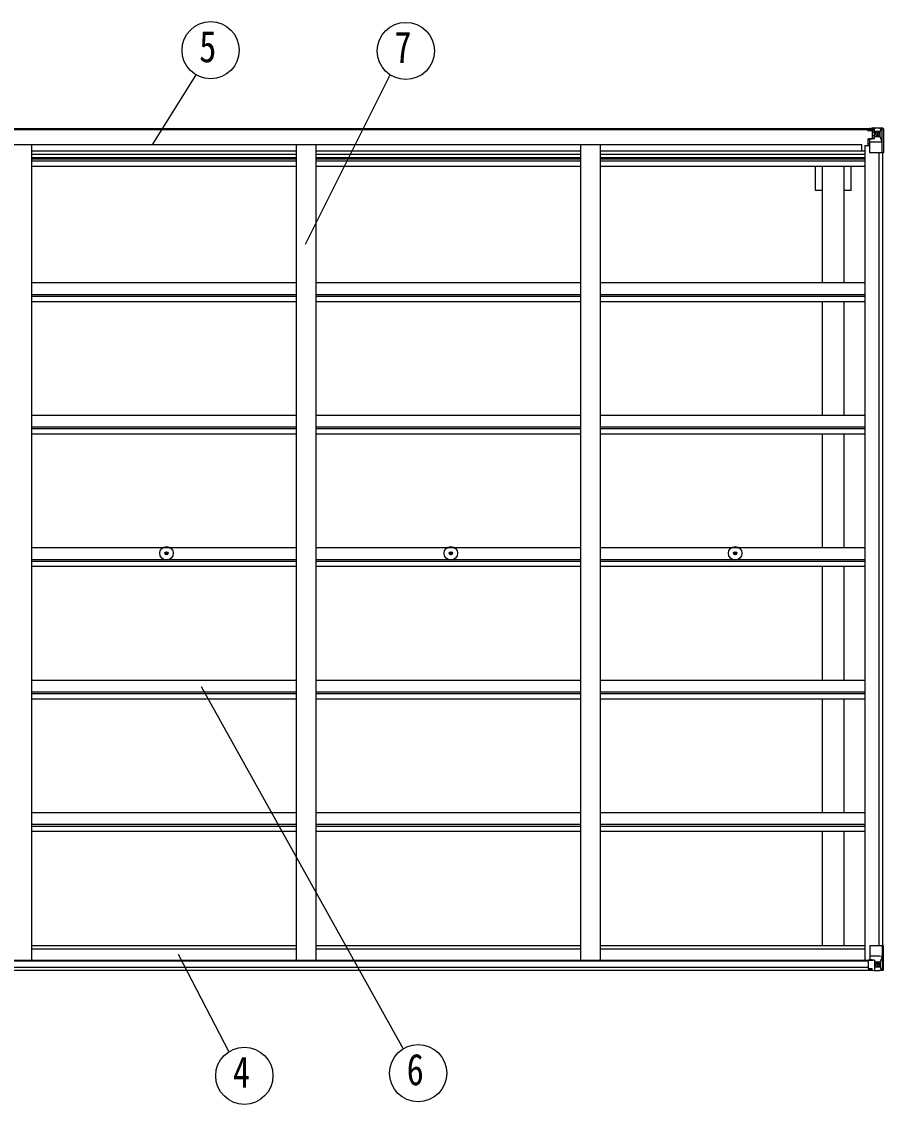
# Model space of a CAD drawing. Units: millimetres, scale not verified. Extents: x -12615 to 12615, y -8910 to 8910.
# Drawn here: x -269 to 1901, y 93 to 2818 of the extents above; entities that cross this region are included whole.
import ezdxf
from ezdxf.enums import TextEntityAlignment as Align

# ---------------------------------------------------------------- set-up
doc = ezdxf.new("R2010")
doc.units = ezdxf.units.MM
doc.header["$LTSCALE"] = 40
for name, color, linetype in [('0-4_YKK_13', 4, 'Continuous'), ('0-5_YKK_A1', 4, 'Continuous'), ('0-6_YKK_D', 6, 'Continuous')]:
    doc.layers.add(name, color=color, linetype=linetype)
doc.styles.add('ＭＳ ゴシック', font='')
doc.styles.get('ＭＳ ゴシック').set_extended_font_data('MS Gothic')

msp = doc.modelspace()

# ---------------------------------------------------------------- linework, layer by layer
at = {"layer": '0-4_YKK_13'}
for p, q in [((1860.9, 2546.01), (1860.9, 2546.94)), ((1861.9, 2546.01), (1860.9, 2546.01)), ((1860.9, 2546.01), (1860.9, 2544.44)), ((1860.9, 2544.33), (1860.9, 2544.44)), ((1861.9, 2546.94), (1861.9, 2546.01)), ((1866.9, 2546.01), (1861.9, 2546.01)), ((1867.1, 2549.51), (1865.41, 2549.08)), ((1866.9, 2544.4), (1866.9, 2546.01)), ((1866.9, 2544.4), (1876.9, 2544.32)), ((1867.1, 2549.51), (1867.4, 2549.51)), ((1867.4, 2549.51), (1867.4, 2549.08)), ((1868.9, 2546.27), (1876.9, 2546.27)), ((1868.9, 2546.24), (1876.9, 2546.24)), ((1872.4, 2551.71), (1878.9, 2551.31)), ((1872.4, 2550.82), (1872.4, 2551.71)), ((1878.9, 2550.43), (1872.4, 2550.82)), ((1872.4, 2550.31), (1872.4, 2550.82)), ((1872.4, 2550.31), (1872.4, 2549.9)), ((1872.4, 2549.9), (1877.4, 2549.81)), ((1872.4, 2549.9), (1872.4, 2549.08)), ((1873.4, 2524.21), (1873.4, 2544.18)), ((1877.29, 2543.94), (1873.4, 2543.94)), ((1873.4, 2540.31), (1877.4, 2540.31)), ((1876.9, 2546.27), (1876.9, 2544.32)), ((1876.9, 2545.24), (1877.4, 2545.24)), ((1876.91, 2544.32), (1876.9, 2544.32)), ((1876.91, 2544.15), (1876.91, 2544.32)), ((1877.4, 2545.6), (1878.9, 2545.6)), ((1877.4, 2542.07), (1878.9, 2542.07)), ((1878.9, 2525.21), (1878.9, 2551.31)), ((1878.9, 2551.2), (1890.9, 2550.41)), ((1879.9, 2542.07), (1878.9, 2542.07)), ((1890.9, 2542.07), (1878.9, 2542.07)), ((1885.42, 2534.87), (1885.42, 2533.91)), ((1893.23, 2542.01), (1890.9, 2542.07)), ((1890.99, 2550.41), (1898.91, 2549.93)), ((1893.23, 2528.54), (1893.23, 2542.01)), ((1894.09, 2545.52), (1896.82, 2549.19)), ((1898.06, 2548.96), (1898.06, 2548.9)), ((1898.06, 2488.31), (1898.06, 2548.9)), ((1899.96, 2550.02), (1899.96, 2550.02)), ((1899.96, 2549.98), (1899.96, 2550.02)), ((1900.9, 2549.02), (1900.9, 2548.98)), ((1862.4, 2523.18), (1863.4, 2523.19)), ((1862.4, 2506.96), (1862.4, 2523.18)), ((1863.4, 2521.45), (1862.4, 2521.46)), ((1862.4, 2511.31), (1866.9, 2511.31)), ((1867.45, 2523.22), (1863.4, 2523.19)), ((1866.9, 2489.31), (1866.9, 2522.41)), ((1890.9, 2514.98), (1866.9, 2514.98)), ((1878.07, 2524.95), (1867.73, 2523.3)), ((1867.73, 2522.67), (1878.07, 2524.32)), ((1867.73, 2523.3), (1867.73, 2522.67)), ((1873.4, 2532.11), (1877.4, 2532.11)), ((1877.4, 2528.51), (1878.9, 2528.51)), ((1878.07, 2524.32), (1878.07, 2524.95)), ((1890.9, 2528.51), (1878.9, 2528.51)), ((1890.9, 2528.51), (1893.23, 2528.54)), ((1890.9, 2528.51), (1890.9, 2528.51)), ((1897.51, 2515.19), (1890.9, 2514.98)), ((1897.51, 2515.19), (1893.37, 2527.28)), ((1898.06, 2488.31), (1867.9, 2488.31)), ((93.48, 1480.65), (94.59, 1480.67)), ((93.48, 1479.65), (94.59, 1479.63)), ((94.59, 1480.67), (95.1, 1480.77)), ((94.59, 1479.63), (95.1, 1479.53)), ((95.2, 1481.29), (95.1, 1480.77)), ((95.2, 1479.02), (95.1, 1479.53)), ((95.22, 1482.4), (95.2, 1481.29)), ((95.22, 1477.91), (95.2, 1479.02)), ((96.22, 1482.4), (96.24, 1481.29)), ((96.22, 1477.91), (96.24, 1479.02)), ((96.24, 1481.29), (96.34, 1480.77)), ((96.24, 1479.02), (96.34, 1479.53)), ((96.86, 1480.67), (96.34, 1480.77)), ((96.86, 1479.63), (96.34, 1479.53)), ((97.97, 1480.65), (96.86, 1480.67)), ((97.97, 1479.65), (96.86, 1479.63)), ((809.48, 1480.65), (810.59, 1480.67)), ((809.48, 1479.65), (810.59, 1479.63)), ((810.59, 1480.67), (811.1, 1480.77)), ((810.59, 1479.63), (811.1, 1479.53)), ((811.2, 1481.29), (811.1, 1480.77)), ((811.2, 1479.02), (811.1, 1479.53)), ((811.22, 1482.4), (811.2, 1481.29)), ((811.22, 1477.91), (811.2, 1479.02)), ((812.22, 1482.4), (812.24, 1481.29)), ((812.22, 1477.91), (812.24, 1479.02)), ((812.24, 1481.29), (812.34, 1480.77)), ((812.24, 1479.02), (812.34, 1479.53)), ((812.86, 1480.67), (812.34, 1480.77)), ((812.86, 1479.63), (812.34, 1479.53)), ((813.97, 1480.65), (812.86, 1480.67)), ((813.97, 1479.65), (812.86, 1479.63)), ((1525.48, 1480.65), (1526.59, 1480.67)), ((1525.48, 1479.65), (1526.59, 1479.63)), ((1526.59, 1480.67), (1527.1, 1480.77)), ((1526.59, 1479.63), (1527.1, 1479.53)), ((1527.2, 1481.29), (1527.1, 1480.77)), ((1527.2, 1479.02), (1527.1, 1479.53)), ((1527.22, 1482.4), (1527.2, 1481.29)), ((1527.22, 1477.91), (1527.2, 1479.02)), ((1528.22, 1482.4), (1528.24, 1481.29)), ((1528.22, 1477.91), (1528.24, 1479.02)), ((1528.24, 1481.29), (1528.34, 1480.77)), ((1528.24, 1479.02), (1528.34, 1479.53)), ((1528.86, 1480.67), (1528.34, 1480.77)), ((1528.86, 1479.63), (1528.34, 1479.53)), ((1529.97, 1480.65), (1528.86, 1480.67)), ((1529.97, 1479.65), (1528.86, 1479.63)), ((1866.9, 491.33), (1866.9, 458.24)), ((1900.9, 492.33), (1867.9, 492.33)), ((1898.06, 492.33), (1898.06, 431.75)), ((1900.9, 431.62), (1900.9, 492.33)), ((1890.9, 465.67), (1866.9, 465.67)), ((1897.51, 465.45), (1890.9, 465.67)), ((1897.51, 465.45), (1893.37, 453.37)), ((1862.4, 455.18), (1862.4, 435.02)), ((1872.4, 456.12), (1863.4, 456.09)), ((1867.73, 457.98), (1878.07, 456.32)), ((1867.73, 457.34), (1867.73, 457.98)), ((1875.38, 456.12), (1867.73, 457.34)), ((1878.9, 456.12), (1872.4, 456.12)), ((1878.07, 456.32), (1878.07, 456.12)), ((1878.9, 456.12), (1878.9, 429.33)), ((1878.9, 452.13), (1890.9, 452.13)), ((1890.9, 438.58), (1878.9, 438.58)), ((1886.38, 445.77), (1886.38, 446.73)), ((1890.9, 452.13), (1890.9, 452.13)), ((1890.9, 452.13), (1893.23, 452.1)), ((1893.23, 438.63), (1890.9, 438.57)), ((1893.23, 452.1), (1893.23, 438.63)), ((1863.4, 434.31), (1872.4, 434.25)), ((1872.4, 428.94), (1872.4, 434.88)), ((1878.9, 429.45), (1890.9, 430.23)), ((1890.99, 430.24), (1898.91, 430.71)), ((1894.09, 435.12), (1896.82, 431.46)), ((1898.05, 431.68), (1898.06, 431.75)), ((1899.96, 430.67), (1899.96, 430.62))]:
    msp.add_line(p, q, dxfattribs=at)
for points in [[(1866.9, 2544.4), (1866.9, 2544.39), (1860.9, 2544.44)], [(1861.9, 2544.28), (1876.9, 2544.15), (1876.91, 2544.15)], [(1876.9, 2545.24), (1868.9, 2545.24), (1868.9, 2546.94)], [(1872.4, 2550.31), (1877.4, 2550.31), (1877.4, 2524.85)], [(1899.96, 2550.02), (1890.9, 2550.58), (1878.9, 2551.31)], [(1884.46, 2536.79), (1883.5, 2536.79), (1883.5, 2535.83), (1884.46, 2535.83)], [(1886.38, 2537.75), (1886.38, 2538.71), (1885.42, 2538.71), (1885.42, 2537.75)], [(1885.42, 2533.91), (1886.38, 2533.91), (1886.38, 2534.87)], [(1887.34, 2535.83), (1888.3, 2535.83), (1888.3, 2536.79), (1887.34, 2536.79)], [(1900.9, 2548.98), (1900.9, 2488.31), (1898.06, 2488.31)], [(1863.4, 2523.19), (1863.4, 2521.45), (1866.9, 2521.44)], [(1884.46, 444.81), (1883.5, 444.81), (1883.5, 443.85), (1884.46, 443.85)], [(1886.38, 446.73), (1885.42, 446.73), (1885.42, 445.77)], [(1885.42, 442.89), (1885.42, 441.93), (1886.38, 441.93), (1886.38, 442.89)], [(1887.34, 443.85), (1888.3, 443.85), (1888.3, 444.81), (1887.34, 444.81)], [(1862.4, 435.02), (1862.41, 434.92), (1872.4, 434.88)], [(1899.96, 430.62), (1890.9, 430.07), (1872.4, 428.94)]]:
    msp.add_lwpolyline(points, dxfattribs=at)
for centre, radius in [((1885.9, 2536.31), 5.3), ((95.72, 1480.15), 17), ((95.72, 1480.15), 4), ((811.72, 1480.15), 17), ((811.72, 1480.15), 4), ((1527.72, 1480.15), 17), ((1527.72, 1480.15), 4), ((1885.9, 444.33), 5.3)]:
    msp.add_circle(centre, radius, dxfattribs=at)
for centre, radius, start, end in [((1861.76, 2551.97), 7.69, 263.56574, 271.03001), ((1876.9, 2546.77), 0.5, 270.00309, 0.00198), ((1876.9, 2546.74), 0.5, 269.99891, 359.99891), ((1876.9, 2543.81), 0.5, 359.95536, 89.47105), ((1876.89, 2543.64), 0.513, 358.95293, 88.11972), ((1884.46, 2537.75), 0.96, 270, 0), ((1884.46, 2534.87), 0.96, 0, 90), ((1887.34, 2537.75), 0.96, 180, 270), ((1887.34, 2534.87), 0.96, 90, 180), ((1896.77, 2549.02), 1.28, 357.54105, 48.82169), ((1898.75, 2562.63), 12.7, 264.89689, 270.75534), ((1899.9, 2549.02), 0.999, 0.04917, 86.5576), ((1899.9, 2549.02), 1, 359.99921, 86.49983), ((1899.9, 2548.98), 0.999, 0.04917, 86.5576), ((1867.84, 2522.37), 0.937, 96.73234, 177.67791), ((1867.84, 2521.74), 0.937, 96.73234, 177.67791), ((1877.96, 2525.89), 0.937, 276.73234, 357.67791), ((1877.96, 2525.25), 0.937, 276.73234, 357.67791), ((1867.9, 2489.31), 1, 180, 270), ((95.72, 1480.15), 2.3, 167.44414, 192.55586), ((95.72, 1480.15), 2.3, 77.44414, 102.55586), ((95.72, 1480.15), 2.3, 257.44414, 282.55586), ((95.72, 1480.15), 2.3, 347.44414, 12.55586), ((811.72, 1480.15), 2.3, 167.44414, 192.55586), ((811.72, 1480.15), 2.3, 77.44414, 102.55586), ((811.72, 1480.15), 2.3, 257.44414, 282.55586), ((811.72, 1480.15), 2.3, 347.44414, 12.55586), ((1527.72, 1480.15), 2.3, 167.44414, 192.55586), ((1527.72, 1480.15), 2.3, 77.44414, 102.55586), ((1527.72, 1480.15), 2.3, 257.44414, 282.55586), ((1527.72, 1480.15), 2.3, 347.44414, 12.55586), ((1867.9, 491.33), 1, 90, 180), ((1867.84, 458.91), 0.937, 182.32209, 263.26766), ((1867.84, 458.27), 0.937, 182.32209, 263.26766), ((1877.96, 455.39), 0.937, 50.93398, 83.26766), ((1884.46, 445.77), 0.96, 270, 0), ((1884.46, 442.89), 0.96, 0, 90), ((1887.34, 445.77), 0.96, 180, 270), ((1887.34, 442.89), 0.96, 90, 180), ((1896.77, 431.63), 1.28, 311.17831, 2.45895), ((1898.75, 418.01), 12.7, 89.24466, 95.10311), ((1899.9, 431.66), 0.999, 273.4424, 359.95083), ((1899.9, 431.62), 0.999, 273.4424, 359.95083), ((1899.9, 431.62), 1, 273.50017, 0.00079)]:
    msp.add_arc(centre, radius, start, end, dxfattribs=at)
for centre, major_axis, ratio, start_param, end_param in [((1972.65, 2542.07), (-81.75, 0), 0.061163, 6.2824128, 6.2831853), ((1896.1, 2541.93), (-0.03, 5), 0.573921, 0.7672717, 1.551125), ((1897.77, 2547), (0.02, 3), 0.466854, 0.125683, 0.7596956), ((1897.96, 2550.1), (-2, 0.12), 0.060933, 2.0712557, 3.1453404), ((1698.96, 2562.33), (-201, 12.36), 0.060933, 3.1453404, 3.145839), ((1894.64, 2528.56), (0, 3), 0.468246, 1.5772882, 2.0127935), ((1896.79, 2517.54), (-0.85, 2.32), 0.403757, 3.0087805, 3.9744392), ((1896.79, 463.1), (-0.85, -2.32), 0.403757, 2.3087461, 3.2744049), ((1863.4, 455.18), (-1, -0.021), 0.906239, 4.6936843, 6.2644806), ((1972.65, 438.58), (-81.75, 0), 0.061163, 0, 0.0007725), ((1896.1, 438.71), (-0.03, -5), 0.573921, 4.7320603, 5.5159136), ((1894.64, 452.08), (0, -3), 0.468246, 4.2703918, 4.7058971), ((1863.4, 435.02), (-1, 0.012), 0.707053, 0.1587743, 1.5795216), ((1897.77, 433.64), (0.02, -3), 0.466854, 5.5234897, 6.1575023), ((1897.96, 430.54), (-2, -0.12), 0.060933, 3.1378449, 4.2119296), ((1698.96, 418.31), (-201, -12.36), 0.060933, 3.1373463, 3.1378449)]:
    msp.add_ellipse(centre, major_axis=major_axis, ratio=ratio, start_param=start_param, end_param=end_param, dxfattribs=at)
at = {"layer": '0-5_YKK_A1'}
for p, q in [((-978.6, 2549.08), (1877.4, 2549.08)), ((-978.6, 2546.94), (1877.4, 2546.94)), ((-952.6, 2508.8), (1846.4, 2508.8)), ((-244.1, 2508.78), (-244.1, 456.31)), ((421.9, 2508.78), (421.9, 456.31)), ((471.9, 2508.78), (471.9, 456.31)), ((1137.9, 2508.78), (1137.9, 456.31)), ((1187.9, 2508.78), (1187.9, 456.31)), ((1846.4, 2493.28), (1846.4, 2508.8)), ((-244.1, 2493.28), (421.9, 2493.28)), ((-244.1, 2484.89), (421.9, 2484.89)), ((471.9, 2493.28), (1137.9, 2493.28)), ((471.9, 2484.89), (1137.9, 2484.89)), ((1187.9, 2493.28), (1853.9, 2493.28)), ((1187.9, 2484.89), (1853.9, 2484.89)), ((1853.9, 2506.96), (1853.9, 456.31)), ((1853.9, 2506.96), (1866.9, 2506.96)), ((1889.2, 2488.31), (1889.2, 492.33)), ((1898.9, 2488.31), (1898.9, 492.33)), ((-244.1, 2476.69), (421.9, 2476.69)), ((-244.1, 2472.76), (421.9, 2472.76)), ((-244.1, 2467.68), (421.9, 2467.68)), ((-244.1, 2454.67), (421.9, 2454.67)), ((471.9, 2476.69), (1137.9, 2476.69)), ((471.9, 2472.76), (1137.9, 2472.76)), ((471.9, 2467.68), (1137.9, 2467.68)), ((471.9, 2454.67), (1137.9, 2454.67)), ((1187.9, 2476.69), (1853.9, 2476.69)), ((1187.9, 2472.76), (1853.9, 2472.76)), ((1187.9, 2467.68), (1853.9, 2467.68)), ((1187.9, 2454.67), (1853.9, 2454.67)), ((1729.7, 2393.08), (1729.7, 2454.67)), ((1747.4, 2161.67), (1747.4, 2454.67)), ((1802.4, 2161.67), (1802.4, 2454.67)), ((1820.1, 2393.08), (1820.1, 2454.67)), ((1747.4, 2393.08), (1729.7, 2393.08)), ((1820.1, 2393.08), (1802.4, 2393.08)), ((-244.07, 2161.67), (421.9, 2161.67)), ((471.93, 2161.67), (1137.9, 2161.67)), ((1187.93, 2161.67), (1853.9, 2161.67)), ((-244.07, 2131.93), (421.9, 2131.93)), ((-244.07, 2127.38), (421.9, 2127.38)), ((471.93, 2131.93), (1137.9, 2131.93)), ((471.93, 2127.38), (1137.9, 2127.38)), ((1187.93, 2131.93), (1853.9, 2131.93)), ((1187.93, 2127.38), (1853.9, 2127.38)), ((-244.07, 2114.37), (421.9, 2114.37)), ((471.93, 2114.37), (1137.9, 2114.37)), ((1187.93, 2114.37), (1853.9, 2114.37)), ((1747.4, 1828.17), (1747.4, 2114.37)), ((1802.4, 1828.17), (1802.4, 2114.37)), ((-244.07, 1828.17), (421.9, 1828.17)), ((471.93, 1828.17), (1137.9, 1828.17)), ((1187.93, 1828.17), (1853.9, 1828.17)), ((-244.07, 1798.43), (421.9, 1798.43)), ((-244.07, 1793.89), (421.9, 1793.89)), ((-244.07, 1780.87), (421.9, 1780.87)), ((471.93, 1798.43), (1137.9, 1798.43)), ((471.93, 1793.89), (1137.9, 1793.89)), ((471.93, 1780.87), (1137.9, 1780.87)), ((1187.93, 1798.43), (1853.9, 1798.43)), ((1187.93, 1793.89), (1853.9, 1793.89)), ((1187.93, 1780.87), (1853.9, 1780.87)), ((1747.4, 1494.67), (1747.4, 1780.87)), ((1802.4, 1494.67), (1802.4, 1780.87)), ((-244.07, 1494.67), (421.9, 1494.67)), ((471.93, 1494.67), (1137.9, 1494.67)), ((1187.93, 1494.67), (1853.9, 1494.67)), ((-244.07, 1464.94), (421.9, 1464.94)), ((-244.07, 1460.39), (421.9, 1460.39)), ((-244.07, 1447.38), (421.9, 1447.38)), ((471.93, 1464.94), (1137.9, 1464.94)), ((471.93, 1460.39), (1137.9, 1460.39)), ((471.93, 1447.38), (1137.9, 1447.38)), ((1187.93, 1464.94), (1853.9, 1464.94)), ((1187.93, 1460.39), (1853.9, 1460.39)), ((1187.93, 1447.38), (1853.9, 1447.38)), ((1747.4, 1161.18), (1747.4, 1447.38)), ((1802.4, 1161.18), (1802.4, 1447.38)), ((-244.07, 1161.18), (421.9, 1161.18)), ((471.93, 1161.18), (1137.9, 1161.18)), ((1187.93, 1161.18), (1853.9, 1161.18)), ((-244.07, 1131.44), (421.9, 1131.44)), ((-244.07, 1126.9), (421.9, 1126.9)), ((471.93, 1131.44), (1137.9, 1131.44)), ((471.93, 1126.9), (1137.9, 1126.9)), ((1187.93, 1131.44), (1853.9, 1131.44)), ((1187.93, 1126.9), (1853.9, 1126.9)), ((-244.07, 1113.89), (421.9, 1113.89)), ((471.93, 1113.89), (1137.9, 1113.89)), ((1187.93, 1113.89), (1853.9, 1113.89)), ((1747.4, 827.68), (1747.4, 1113.89)), ((1802.4, 827.68), (1802.4, 1113.89)), ((-244.07, 827.68), (421.9, 827.68)), ((471.93, 827.68), (1137.9, 827.68)), ((1187.93, 827.68), (1853.9, 827.68)), ((-244.07, 797.95), (421.9, 797.95)), ((-244.07, 793.4), (421.9, 793.4)), ((471.93, 797.95), (1137.9, 797.95)), ((471.93, 793.4), (1137.9, 793.4)), ((1187.93, 797.95), (1853.9, 797.95)), ((1187.93, 793.4), (1853.9, 793.4)), ((-244.07, 780.39), (421.9, 780.39)), ((471.93, 780.39), (1137.9, 780.39)), ((1187.93, 780.39), (1853.9, 780.39)), ((1747.4, 492.48), (1747.4, 780.39)), ((1802.4, 492.48), (1802.4, 780.39)), ((-244.1, 492.48), (421.9, 492.48)), ((471.9, 492.48), (1137.9, 492.48)), ((1187.9, 492.48), (1853.9, 492.48)), ((-244.1, 484.14), (421.9, 484.14)), ((471.9, 484.14), (1137.9, 484.14)), ((1187.9, 484.14), (1853.9, 484.14)), ((-968.6, 456.31), (1874.16, 456.31)), ((-968.6, 454.05), (1862.4, 454.05)), ((-968.6, 438.44), (1862.4, 438.44)), ((-978.6, 430.54), (1872.4, 430.54))]:
    msp.add_line(p, q, dxfattribs=at)
at = {"layer": '0-6_YKK_D'}
for p, q in [((61.11, 2510.33), (170.32, 2684.39)), ((446.07, 2258.65), (659.02, 2684.31)), ((183.18, 1144.43), (691.78, 232.96)), ((125.45, 470.89), (252.63, 225.49))]:
    msp.add_line(p, q, dxfattribs=at)
for centre in [(206.85, 2746.43), (698.3, 2744.65), (291.69, 165.01), (729.33, 171.53)]:
    msp.add_circle(centre, 72, dxfattribs=at)

# ---------------------------------------------------------------- texts
at = {"layer": '0-6_YKK_D', "style": 'ＭＳ ゴシック', "width": 0.8}
for s, p in [('5', (178.05, 2692.43)), ('7', (669.5, 2690.65)), ('6', (700.53, 117.53)), ('4', (262.89, 111.01))]:
    msp.add_text(s, height=79.18, dxfattribs=at).set_placement(p, align=Align.BOTTOM_LEFT)

doc.saveas('drawing.dxf')
